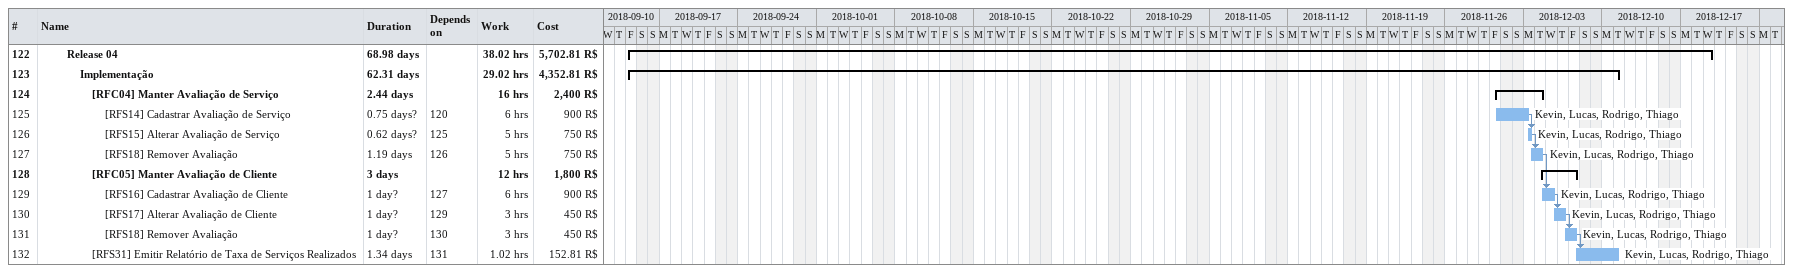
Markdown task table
| ID | Level | Task | Duration | Start | Finish | Predecessors | Resources | Work (h) | Cost (R$) |
|---|---|---|---|---|---|---|---|---|---|
| 122 | 3 | **Release 04** | 68.98d | 2018-09-14 | 2018-12-19 |  |  | 38.02 | 5702.81 |
| 123 | 4 | **Implementação** | 62.31d | 2018-09-14 | 2018-12-11 |  |  | 29.02 | 4352.81 |
| 124 | 5 | **[RFC04] Manter Avaliação de Serviço** | 2.44d | 2018-11-30 | 2018-12-04 |  |  | 16 | 2400 |
| 125 | 6 | [RFS14] Cadastrar Avaliação de Serviço | 0.75d? | 2018-11-30 | 2018-12-03 | 120 | Kevin, Lucas, Rodrigo, Thiago | 6 | 900 |
| 126 | 6 | [RFS15] Alterar Avaliação de Serviço | 0.62d? | 2018-12-03 | 2018-12-03 | 125 | Kevin, Lucas, Rodrigo, Thiago | 5 | 750 |
| 127 | 6 | [RFS18] Remover Avaliação | 1.19d | 2018-12-03 | 2018-12-04 | 126 | Kevin, Lucas, Rodrigo, Thiago | 5 | 750 |
| 128 | 5 | **[RFC05] Manter Avaliação de Cliente** | 3d | 2018-12-04 | 2018-12-07 |  |  | 12 | 1800 |
| 129 | 6 | [RFS16] Cadastrar Avaliação de Cliente | 1d? | 2018-12-04 | 2018-12-05 | 127 | Kevin, Lucas, Rodrigo, Thiago | 6 | 900 |
| 130 | 6 | [RFS17] Alterar Avaliação de Cliente | 1d? | 2018-12-05 | 2018-12-06 | 129 | Kevin, Lucas, Rodrigo, Thiago | 3 | 450 |
| 131 | 6 | [RFS18] Remover Avaliação | 1d? | 2018-12-06 | 2018-12-07 | 130 | Kevin, Lucas, Rodrigo, Thiago | 3 | 450 |
| 132 | 5 | [RFS31] Emitir Relatório de Taxa de Serviços Realizados | 1.34d | 2018-12-07 | 2018-12-11 | 131 | Kevin, Lucas, Rodrigo, Thiago | 1.02 | 152.81 |
